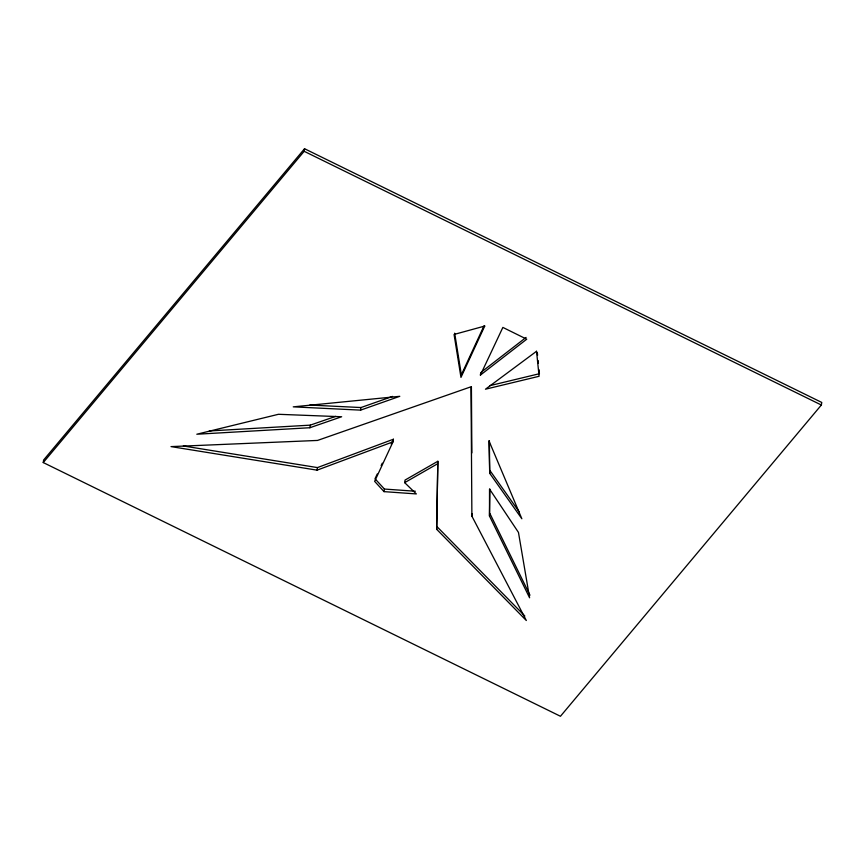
<?xml version="1.0" encoding="UTF-8"?>
<svg xmlns="http://www.w3.org/2000/svg" width="865" height="865" viewBox="0 0 865 865"><rect width="100%" height="100%" fill="white"/><g stroke="black" fill="none" stroke-linecap="round" stroke-linejoin="round"><path stroke-width="1.3" d="M489.493 516.059L489.525 489.039L518.47 532.429L529.585 597.791L489.493 516.059L489.904 489.157M393.024 441.82L317.066 470.16L171.021 446.61L317.531 440.436L471.014 386.785L471.89 516.156L526.331 620.508L436.663 529.293L437.841 461.272L405.058 480.064L404.669 482.648L416.314 493.926L384.038 491.634L374.642 481.351L393.024 441.82L393.413 439.236L317.455 467.587L183.358 445.962M436.663 529.293L437.841 461.272M43.25 462.559L43.639 459.985L304.545 148.726L821.75 402.441L821.361 405.015L560.455 716.274L43.25 462.559L304.156 151.299L304.545 148.726M309.865 427.732L341.653 416.746L278.454 414.292L196.82 434.23L309.865 427.732L310.254 425.147L335.685 416.368M317.066 470.16L317.455 467.587M360.597 410.129L399.792 396.311L293.246 406.853L360.597 410.129L360.975 407.545L392.591 396.408M384.038 491.634L384.417 489.049L375.021 478.767L377.259 473.977M480.41 375.075L502.868 327.413L526.742 339.199L480.41 375.075L480.789 372.491M471.89 516.156L472.268 513.572M489.709 473.317L488.93 440.75L521.855 518.762L489.709 473.317L489.385 440.782M483.989 325.921L461.359 374.815L454.666 333.176M381.151 465.597L382.265 463.197M391.185 444.026L393.413 439.236M481.848 371.68L526.082 337.437M404.669 482.648L437.452 463.845M489.763 385.682L539.468 373.702M209.319 430.954L310.254 425.147M309.8 405.058L360.975 407.545M384.417 489.049L415.351 491.244M304.156 151.299L821.361 405.015M437.041 526.709L524.828 616.01M490.087 470.744L519.184 511.853M489.882 513.486L529.975 595.217M537.338 352.639L537.597 355.277M538.138 360.543L538.398 363.17M539.068 369.755L539.338 372.382M471.414 386.893L471.858 452.925M484.735 326.062L460.969 377.4L454.071 334.452L484.735 326.062M536.549 351.276L485.46 389.207L539.09 376.286L536.549 351.276"/></g></svg>
